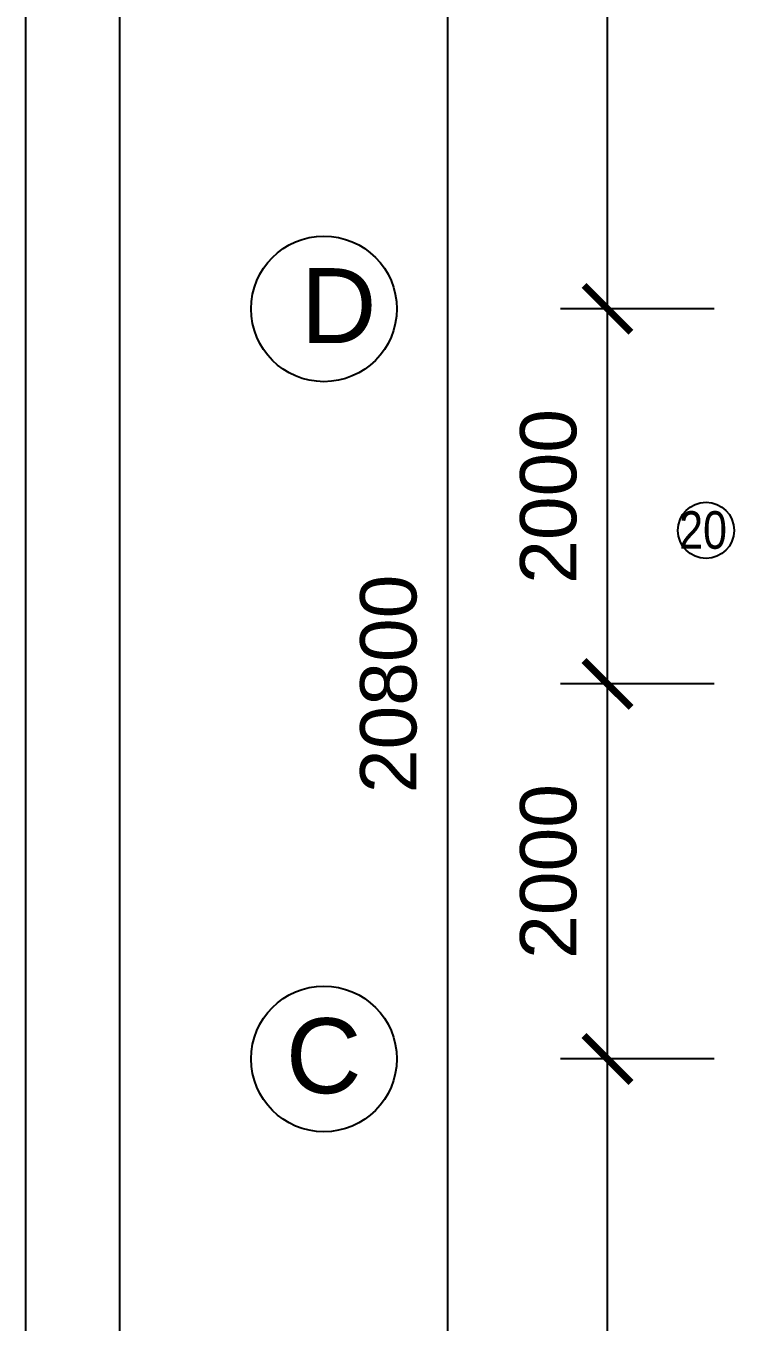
# Model space of a CAD drawing. Extents: x -103300 to -22645, y -943 to 55291.
# Drawn here: x -103300 to -99511, y 37979 to 44891 of the extents above; entities that cross this region are included whole.
import ezdxf

# ---------------------------------------------------------------- set-up
doc = ezdxf.new("R2010")
doc.units = 0
doc.header["$LTSCALE"] = 40
doc.layers.get('0').update_dxf_attribs({"linetype": 'CONTINUOUS'})
doc.layers.get('DEFPOINTS').update_dxf_attribs({"linetype": 'CONTINUOUS'})
for name, color, linetype in [('BAO', 3, 'CONTINUOUS'), ('KTHUOT', 6, 'CONTINUOUS'), ('TEXT', 7, 'CONTINUOUS')]:
    doc.layers.add(name, color=color, linetype=linetype)
doc.styles.add('DIM-NEW', font='VHELVCN.TTF')
doc.styles.add('VNI-HELVE', font='VHELVEN.TTF')
doc.dimstyles.new('D1', dxfattribs={"dimscale": 0, "dimtxt": 300, "dimasz": 250, "dimexe": 250, "dimexo": 0, "dimgap": 160, "dimtad": 1, "dimdec": 0, "dimdsep": 46, "dimtxsty": 'VNI-HELVE', "dimblk1": 'ARCHTICK', "dimblk2": 'ARCHTICK', "dimsah": 1, "dimcen": 2.5, "dimclrd": 6, "dimclre": 6, "dimclrt": 6, "dimadec": 0, "dimazin": 0, "dimtfac": 1, "dimtdec": 0, "dimtmove": 0, "dimatfit": 3, "dimldrblk": 'ARCHTICK', "dimfxl": 0, "dimtolj": 1, "dimtzin": 0, "dimarcsym": 0})

# ---------------------------------------------------------------- blocks, each defined once
blk = doc.blocks.new('_ARCHTICK')
at = {"color": 0, "linetype": 'ByBlock', "const_width": 0.15}
blk.add_lwpolyline([(-0.5, -0.5), (0.5, 0.5)], dxfattribs=at)
blk = doc.blocks.new('*D525')
at = {"layer": 'DEFPOINTS', "color": 0}
for p in [(-101053.3, 51782.4), (-99634, 51782.4), (-99634, 30982.4)]:
    blk.add_point(p, dxfattribs=at)
at = {"layer": 'KTHUOT', "color": 6, "lineweight": -2}
for p, q in [((-99634, 51782.4), (-101303.3, 51782.4)), ((-101053.3, 30982.4), (-101053.3, 51782.4)), ((-99634, 30982.4), (-101303.3, 30982.4))]:
    blk.add_line(p, q, dxfattribs=at)
at = {"layer": 'KTHUOT', "color": 6, "lineweight": -2, "xscale": 250, "yscale": 250, "zscale": 250}
for p, rotation in [((-101053.3, 51782.4), 90), ((-101053.3, 30982.4), 270)]:
    blk.add_blockref('_ARCHTICK', p, dxfattribs=dict(at, rotation=rotation))
at = {"layer": 'KTHUOT', "color": 6, "insert": (-101367.5, 41382.4), "char_height": 300, "attachment_point": 5, "rotation": 90, "style": 'VNI-HELVE'}
blk.add_mtext('\\A1;20800', dxfattribs=at)
blk = doc.blocks.new('*D529')
at = {"layer": 'DEFPOINTS', "color": 0}
for p in [(-100201.4, 39382.4), (-99634, 39382.4), (-99814, 35182.4)]:
    blk.add_point(p, dxfattribs=at)
at = {"layer": 'KTHUOT', "color": 6, "lineweight": -2}
for p, q in [((-99634, 39382.4), (-100451.4, 39382.4)), ((-100201.4, 35182.4), (-100201.4, 39382.4)), ((-99814, 35182.4), (-100451.4, 35182.4))]:
    blk.add_line(p, q, dxfattribs=at)
at = {"layer": 'KTHUOT', "color": 6, "lineweight": -2, "xscale": 250, "yscale": 250, "zscale": 250}
for p, rotation in [((-100201.4, 39382.4), 90), ((-100201.4, 35182.4), 270)]:
    blk.add_blockref('_ARCHTICK', p, dxfattribs=dict(at, rotation=rotation))
at = {"layer": 'KTHUOT', "color": 6, "insert": (-100515.6, 37282.4), "char_height": 300, "attachment_point": 5, "rotation": 90, "style": 'VNI-HELVE'}
blk.add_mtext('\\A1;4200', dxfattribs=at)
blk = doc.blocks.new('*D531')
at = {"layer": 'DEFPOINTS', "color": 0}
for p in [(-100201.4, 47582.4), (-99634, 47582.4), (-99814, 43382.4)]:
    blk.add_point(p, dxfattribs=at)
at = {"layer": 'KTHUOT', "color": 6, "lineweight": -2}
for p, q in [((-99634, 47582.4), (-100451.4, 47582.4)), ((-100201.4, 43382.4), (-100201.4, 47582.4)), ((-99814, 43382.4), (-100451.4, 43382.4))]:
    blk.add_line(p, q, dxfattribs=at)
at = {"layer": 'KTHUOT', "color": 6, "lineweight": -2, "xscale": 250, "yscale": 250, "zscale": 250}
for p, rotation in [((-100201.4, 47582.4), 90), ((-100201.4, 43382.4), 270)]:
    blk.add_blockref('_ARCHTICK', p, dxfattribs=dict(at, rotation=rotation))
at = {"layer": 'KTHUOT', "color": 6, "insert": (-100515.6, 45482.4), "char_height": 300, "attachment_point": 5, "rotation": 90, "style": 'VNI-HELVE'}
blk.add_mtext('\\A1;4200', dxfattribs=at)
blk = doc.blocks.new('*D530')
at = {"layer": 'DEFPOINTS', "color": 0}
for p in [(-100201.4, 41382.4), (-99634, 41382.4), (-99634, 39382.4)]:
    blk.add_point(p, dxfattribs=at)
at = {"layer": 'KTHUOT', "color": 6, "lineweight": -2}
for p, q in [((-99634, 41382.4), (-100451.4, 41382.4)), ((-100201.4, 39382.4), (-100201.4, 41382.4))]:
    blk.add_line(p, q, dxfattribs=at)
at = {"layer": 'KTHUOT', "color": 6, "lineweight": -2, "xscale": 250, "yscale": 250, "zscale": 250}
for p, rotation in [((-100201.4, 41382.4), 90), ((-100201.4, 39382.4), 270)]:
    blk.add_blockref('_ARCHTICK', p, dxfattribs=dict(at, rotation=rotation))
at = {"layer": 'KTHUOT', "color": 6, "insert": (-100515.6, 40382.4), "char_height": 300, "attachment_point": 5, "rotation": 90, "style": 'VNI-HELVE'}
blk.add_mtext('\\A1;2000', dxfattribs=at)
blk = doc.blocks.new('*D528')
at = {"layer": 'DEFPOINTS', "color": 0}
for p in [(-100201.4, 43382.4), (-99634, 43382.4), (-99634, 41382.4)]:
    blk.add_point(p, dxfattribs=at)
at = {"layer": 'KTHUOT', "color": 6, "lineweight": -2}
for p, q in [((-99634, 43382.4), (-100451.4, 43382.4)), ((-100201.4, 41382.4), (-100201.4, 43382.4))]:
    blk.add_line(p, q, dxfattribs=at)
at = {"layer": 'KTHUOT', "color": 6, "lineweight": -2, "xscale": 250, "yscale": 250, "zscale": 250}
for p, rotation in [((-100201.4, 43382.4), 90), ((-100201.4, 41382.4), 270)]:
    blk.add_blockref('_ARCHTICK', p, dxfattribs=dict(at, rotation=rotation))
at = {"layer": 'KTHUOT', "color": 6, "insert": (-100515.6, 42382.4), "char_height": 300, "attachment_point": 5, "rotation": 90, "style": 'VNI-HELVE'}
blk.add_mtext('\\A1;2000', dxfattribs=at)

msp = doc.modelspace()

# ---------------------------------------------------------------- linework, layer by layer
at = {"layer": 'BAO', "color": 3, "linetype": 'Continuous'}
for points in [[(-22645, -943.4), (-103300.5, -943.4), (-103300.5, 55290.9), (-22645, 55290.9)], [(-23145, -443.4), (-102800.5, -443.4), (-102800.5, 54790.9), (-23145, 54790.9)]]:
    msp.add_lwpolyline(points, close=True, dxfattribs=at)
for centre in [(-101712.5, 43382.4), (-101712.5, 39382.4)]:
    msp.add_circle(centre, 388.2, dxfattribs=at)
at = {"layer": 'KTHUOT', "color": 6, "linetype": 'Continuous'}
msp.add_circle((-99676.8, 42201.4), 150, dxfattribs=at)

# ---------------------------------------------------------------- texts
at = {"layer": 'TEXT'}
for s, height, style, p in [('D', 400, 'VNI-HELVE', (-101835.7, 43199.7)), ('20', 200, 'DIM-NEW', (-99819.9, 42103.3)), ('C', 400, 'VNI-HELVE', (-101915.8, 39199.7))]:
    msp.add_text(s, height=height, dxfattribs=dict(at, style=style)).set_placement(p)

# ---------------------------------------------------------------- dimensions: what is measured, and where the dimension line sits
at = {"layer": 'KTHUOT'}
for base, p1, p2, override, picture, middle in [((-101053.3, 51782.4), (-99634, 30982.4), (-99634, 51782.4), {"dimscale": 1}, '*D525', (-101367.5, 41382.4)), ((-100201.4, 47582.4), (-99814, 43382.4), (-99634, 47582.4), {"dimscale": 1}, '*D531', (-100515.6, 45482.4)), ((-100201.4, 43382.4), (-99634, 41382.4), (-99634, 43382.4), {"dimscale": 1, "dimse1": 1, "dimtmove": 1}, '*D528', (-100515.6, 42382.4)), ((-100201.4, 41382.4), (-99634, 39382.4), (-99634, 41382.4), {"dimscale": 1, "dimse1": 1, "dimtmove": 1}, '*D530', (-100515.6, 40382.4)), ((-100201.4, 39382.4), (-99814, 35182.4), (-99634, 39382.4), {"dimscale": 1}, '*D529', (-100515.6, 37282.4))]:
    dim = msp.add_linear_dim(base=base, p1=p1, p2=p2, angle=90, dimstyle='D1', override=override, dxfattribs=at)
    dim.commit()
    dim.dimension.update_dxf_attribs({"geometry": picture, "text_midpoint": middle})

doc.saveas('drawing.dxf')
